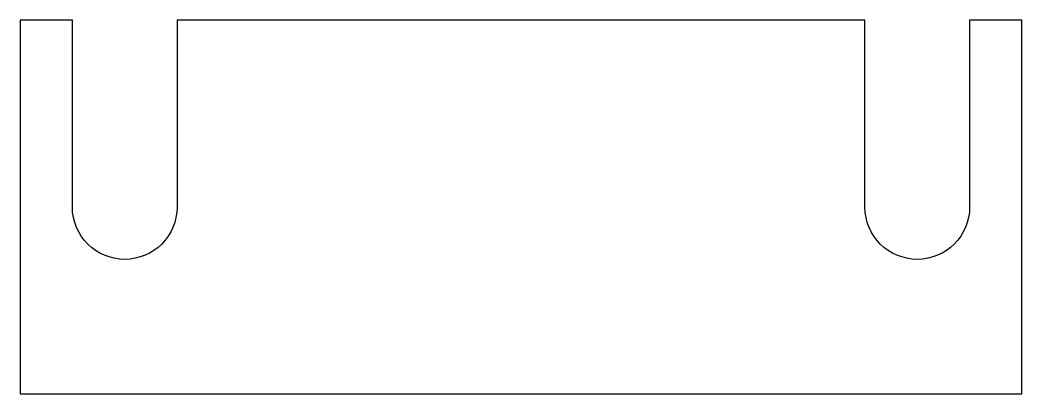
# Model space of a CAD drawing. Header units: millimetres. Extents: x -33.5 to 33.5, y -12.5 to 12.5.
import ezdxf

# ---------------------------------------------------------------- set-up
doc = ezdxf.new("R2010")
doc.units = ezdxf.units.MM
doc.layers.get('0').update_dxf_attribs({"linetype": 'CONTINUOUS'})

msp = doc.modelspace()

# ---------------------------------------------------------------- linework, layer by layer
msp.add_lwpolyline([(23, 12.5), (-23, 12.5), (-23, 0, -1), (-30, 0), (-30, 12.5), (-33.5, 12.5), (-33.5, -12.5), (33.5, -12.5), (33.5, 12.5), (30, 12.5), (30, 0, -1), (23, 0)], format="xyb", close=True)

doc.saveas('drawing.dxf')
